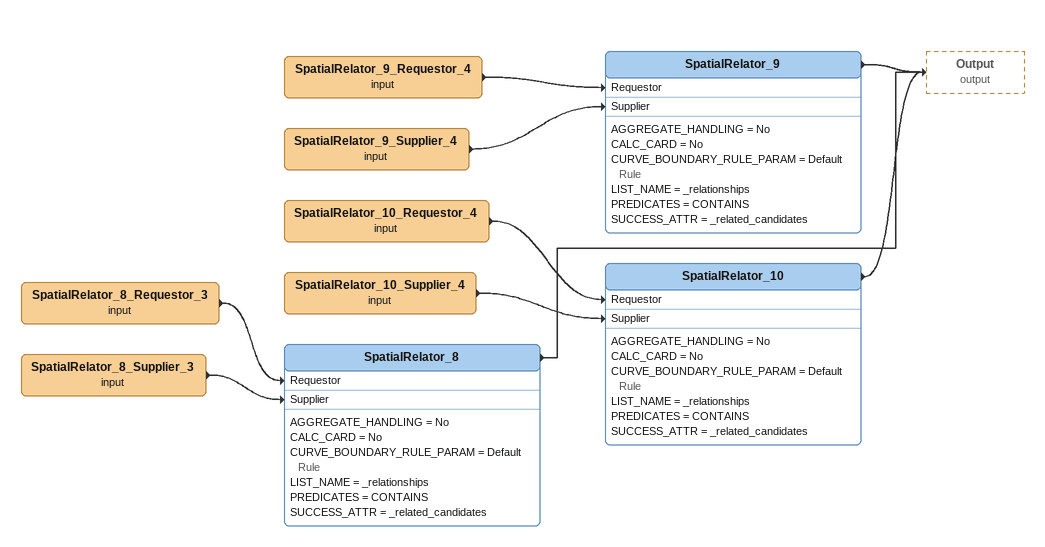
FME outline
SpatialRelator_8_Requestor_3 (input)
    -> SpatialRelator_8 [Requestor]
SpatialRelator_8_Supplier_3 (input)
    -> SpatialRelator_8 [Supplier]
SpatialRelator_8
    AGGREGATE_HANDLING = No
    CALC_CARD = No
    CURVE_BOUNDARY_RULE_PARAM = Default Rule
    LIST_NAME = _relationships
    PREDICATES = CONTAINS
    SUCCESS_ATTR = _related_candidates
    -> Output (output)
SpatialRelator_9_Requestor_4 (input)
    -> SpatialRelator_9 [Requestor]
SpatialRelator_9_Supplier_4 (input)
    -> SpatialRelator_9 [Supplier]
SpatialRelator_9
    AGGREGATE_HANDLING = No
    CALC_CARD = No
    CURVE_BOUNDARY_RULE_PARAM = Default Rule
    LIST_NAME = _relationships
    PREDICATES = CONTAINS
    SUCCESS_ATTR = _related_candidates
    -> Output (output)
SpatialRelator_10_Requestor_4 (input)
    -> SpatialRelator_10 [Requestor]
SpatialRelator_10_Supplier_4 (input)
    -> SpatialRelator_10 [Supplier]
SpatialRelator_10
    AGGREGATE_HANDLING = No
    CALC_CARD = No
    CURVE_BOUNDARY_RULE_PARAM = Default Rule
    LIST_NAME = _relationships
    PREDICATES = CONTAINS
    SUCCESS_ATTR = _related_candidates
    -> Output (output)
